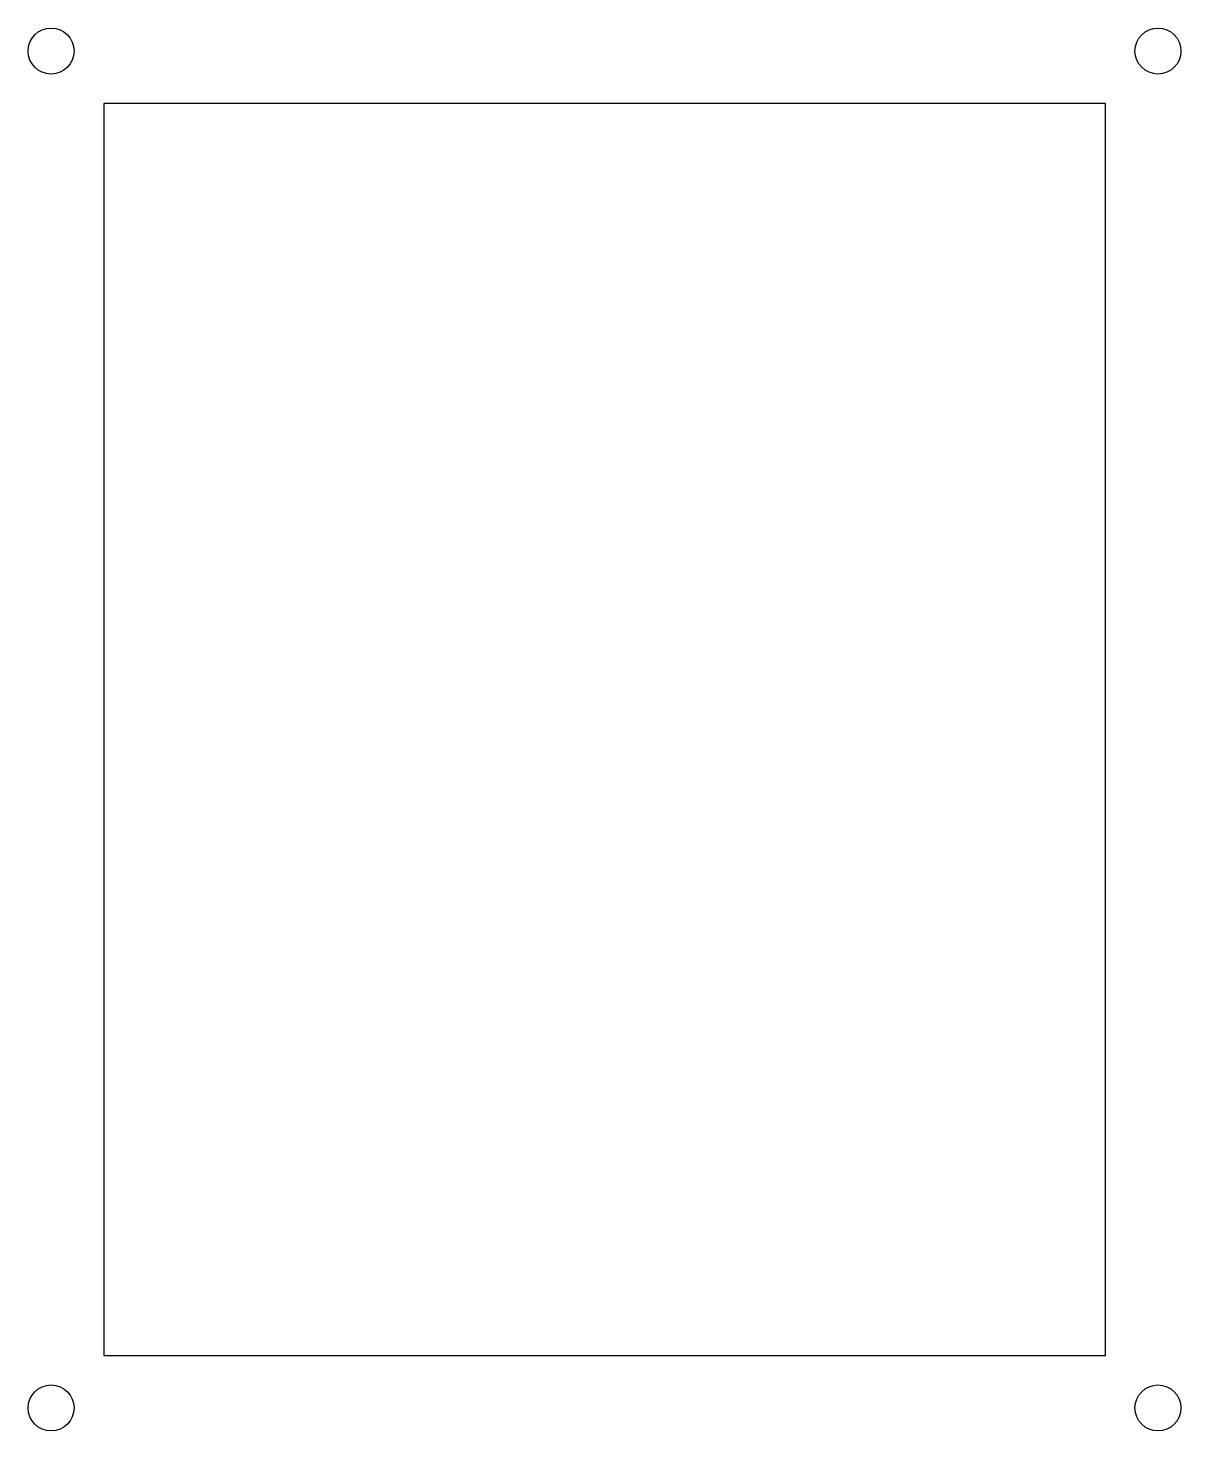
# Model space of a CAD drawing. Header units: inches. Extents: x 3 to 91, y 3 to 109.
import ezdxf

# ---------------------------------------------------------------- set-up
doc = ezdxf.new("R2010")
doc.units = ezdxf.units.IN
doc.header["$MEASUREMENT"] = 0
doc.layers.add('trace', color=6, linetype='Continuous')

msp = doc.modelspace()

# ---------------------------------------------------------------- linework, layer by layer
at = {"layer": 'trace'}
msp.add_lwpolyline([(8.87, 8.35), (85.07, 8.35), (85.07, 103.6), (8.87, 103.6)], close=True, dxfattribs=at)
msp.add_circle((4.87, 107.6), 1.75, dxfattribs=at)
at = {"layer": 'trace', "linetype": 'Continuous'}
for centre in [(89.07, 107.6), (4.87, 4.35), (89.07, 4.35)]:
    msp.add_circle(centre, 1.75, dxfattribs=at)

doc.saveas('drawing.dxf')
